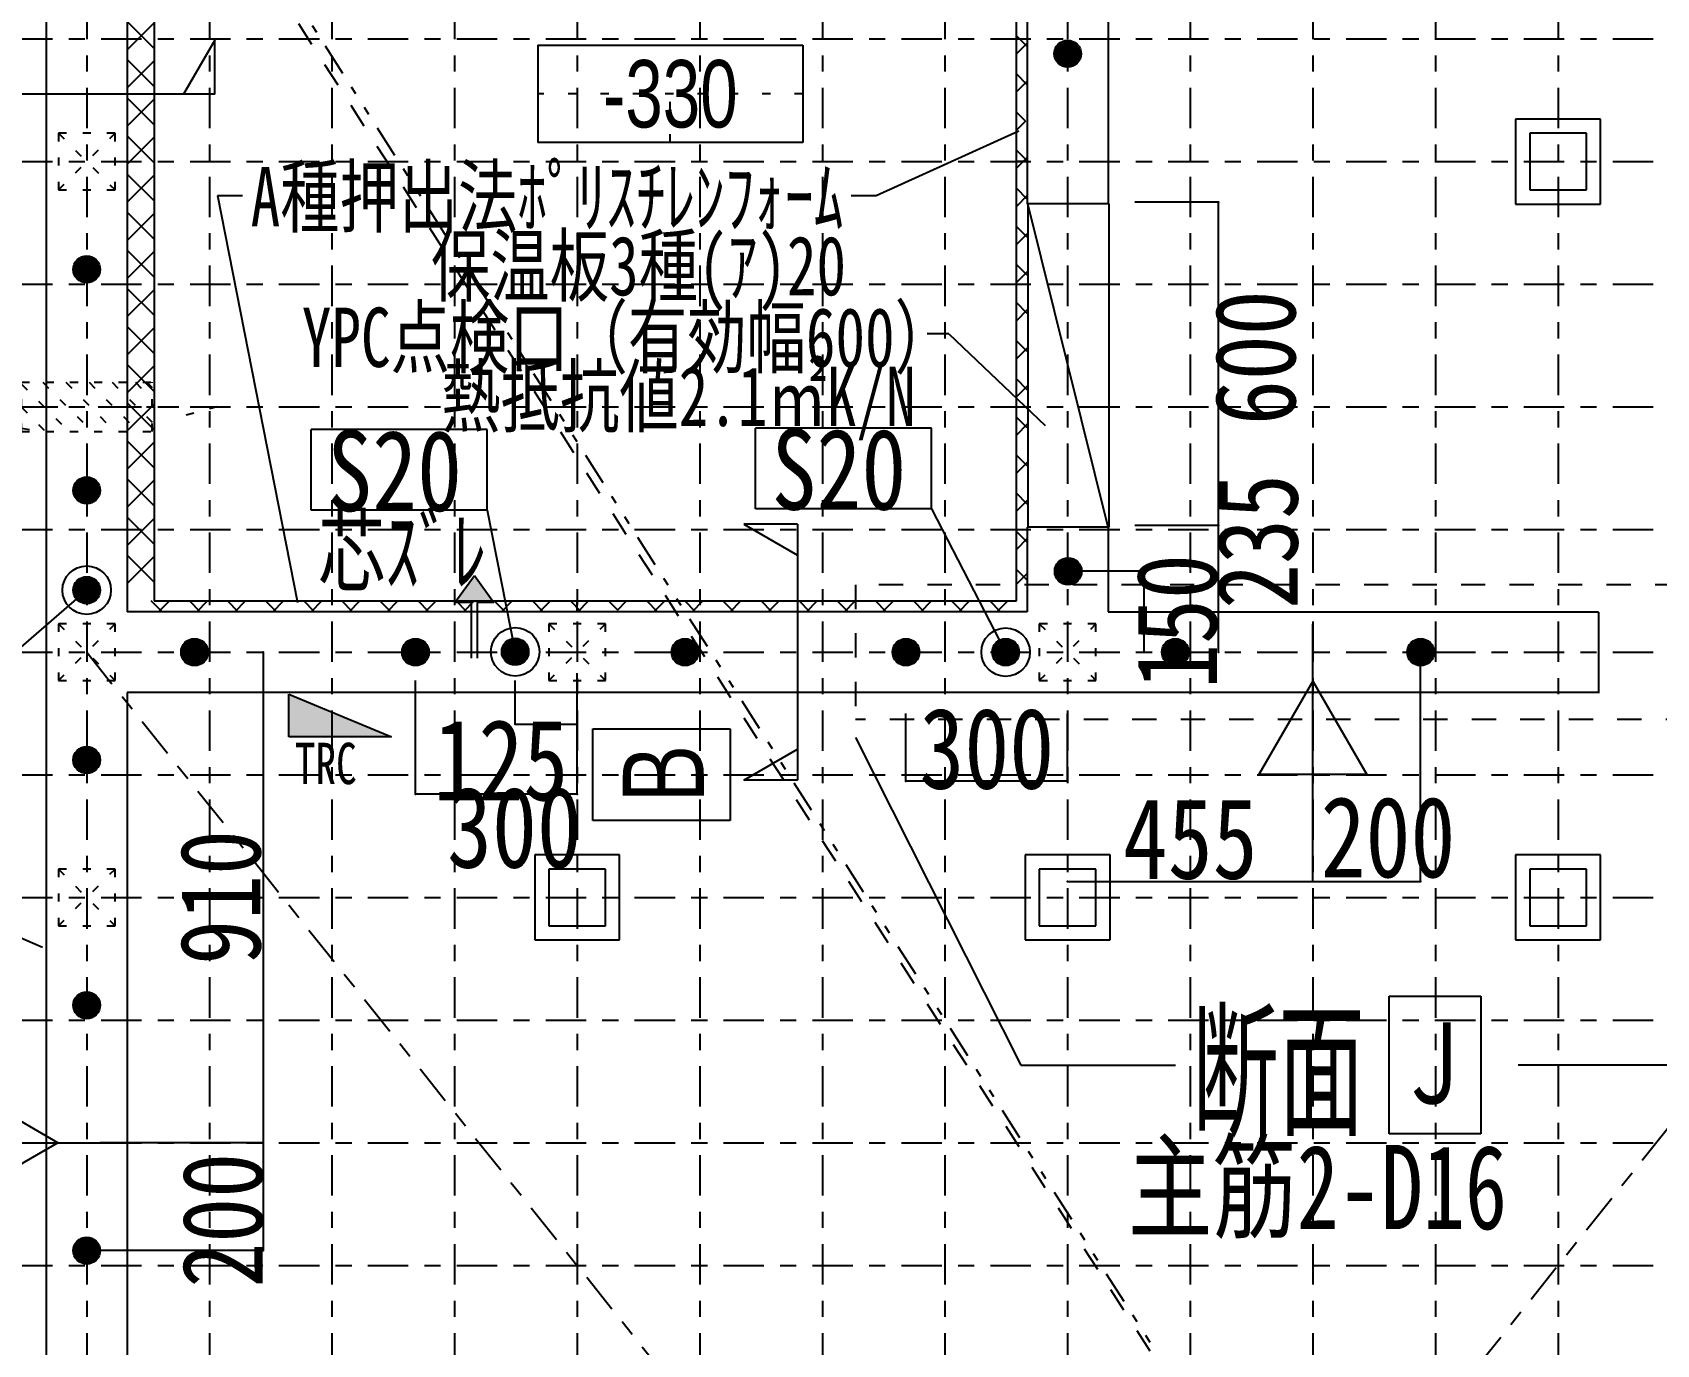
# Model space of a CAD drawing. Header units: millimetres. Extents: x 2414 to 2906, y 1861 to 2205.
# Drawn here: x 2522.5 to 2582.8, y 2078.2 to 2126.8 of the extents above; entities that cross this region are included whole.
import ezdxf
from ezdxf.enums import TextEntityAlignment as Align

# ---------------------------------------------------------------- set-up
doc = ezdxf.new("R2010")
doc.units = ezdxf.units.MM
for name, pattern in [('jw-line02', [1.2, 0.3, -0.6, 0.3]), ('jw-line03', [9, 0.9, -0.9, 0.9, -0.9, 0.9, -0.9, 0.9, -0.9, 0.9, -0.9]), ('jw-line05', [4.8, 1.5, -0.6, 0.6, -0.6, 1.5]), ('jw-line07', [4.8, 1.2, -0.6, 0.3, -0.6, 0.3, -0.6, 1.2]), ('jw-line09', [1.2, 0.3, -0.9]), ('jw-lineS01', [0])]:
    doc.linetypes.add(name, pattern=pattern)
for name, color, linetype in [('8-0', 7, 'Continuous'), ('8-1', 7, 'Continuous'), ('8-2', 7, 'Continuous'), ('8-3', 7, 'Continuous'), ('8-4', 7, 'Continuous'), ('8-6', 7, 'Continuous'), ('8-9', 7, 'Continuous'), ('8-A', 7, 'Continuous'), ('8-C', 7, 'Continuous'), ('8-D', 7, 'Continuous'), ('8-F', 7, 'Continuous'), ('F-4', 7, 'Continuous')]:
    doc.layers.add(name, color=color, linetype=linetype)
doc.styles.add('HGｺﾞｼｯｸM', font='', dxfattribs={"height": 0.2})
doc.styles.add('ＭＳ ゴシック', font='', dxfattribs={"height": 0.2})
doc.styles.get('HGｺﾞｼｯｸM').set_extended_font_data('HGｺﾞｼｯｸM')
doc.styles.get('ＭＳ ゴシック').set_extended_font_data('MS Gothic')

# ---------------------------------------------------------------- blocks, each defined once
blk = doc.blocks.new('120501@@SfigorgFlag@@4')
at = {"layer": '8-0', "color": 2, "linetype": 'jw-line02'}
for p, q in [((-0.018, 5.034), (0.433, 3.352)), ((-0.018, 5.034), (-0.018, -4.786)), ((-0.929, 2.479), (-0.929, -2.366)), ((-0.929, 2.479), (0.893, 2.479)), ((-0.804, 2.479), (-0.929, 1.754)), ((0.826, 2.479), (-0.929, 0.724)), ((-0.033, 2.479), (-0.929, 1.583)), ((0.893, 2.479), (0.893, -2.366)), ((0.893, 1.688), (-0.929, -0.135)), ((0.893, 0.828), (-0.929, -0.994)), ((0.893, -0.031), (-0.929, -1.853)), ((0.893, -0.89), (-0.583, -2.366)), ((0.893, -1.749), (0.277, -2.366)), ((-0.929, -2.366), (0.893, -2.366)), ((0.893, -2.179), (0.706, -2.366)), ((-0.018, -4.786), (-0.393, -3.388))]:
    blk.add_line(p, q, dxfattribs=at)

msp = doc.modelspace()

# ---------------------------------------------------------------- linework, layer by layer
at = {"layer": '8-0', "color": 7, "linetype": 'jw-line03'}
msp.add_line((2653.432, 1938.548), (2523.032, 2141.748), dxfattribs=at)
at = {"layer": '8-0', "color": 7, "linetype": 'jw-line07'}
msp.add_line((2651.932, 1940.048), (2524.532, 2140.248), dxfattribs=at)
at = {"layer": '8-0', "color": 7, "linetype": 'Continuous'}
for p, q in [((2553.829, 2120.785), (2559.12, 2123.191)), ((2529.379, 2120.785), (2532.349, 2105.69)), ((2556.519, 2115.659), (2560.103, 2112.256)), ((2522.892, 2092.892), (2508.093, 2099.239))]:
    msp.add_line(p, q, dxfattribs=at)
at = {"layer": '8-0', "color": 212, "linetype": 'Continuous'}
for p, q in [((2562.432, 2120.483), (2559.432, 2120.483)), ((2562.432, 2108.483), (2559.432, 2108.483)), ((2580.632, 2105.328), (2580.632, 2102.328))]:
    msp.add_line(p, q, dxfattribs=at)
at = {"layer": '8-0', "color": 4, "linetype": 'Continuous'}
for p, q in [((2566.531, 2108.548), (2566.531, 2120.548)), ((2566.531, 2103.848), (2566.531, 2108.548)), ((2563.757, 2106.848), (2563.757, 2103.848)), ((2531.08, 2103.848), (2531.08, 2085.648)), ((2570.032, 2095.338), (2570.032, 2103.348)), ((2574.032, 2095.338), (2574.032, 2103.348)), ((2540.432, 2101.177), (2542.732, 2101.177)), ((2560.932, 2095.338), (2570.032, 2095.338)), ((2570.032, 2095.338), (2574.032, 2095.338)), ((2531.08, 2085.648), (2525.032, 2085.648)), ((2531.08, 2085.648), (2531.08, 2081.648)), ((2531.08, 2081.648), (2525.032, 2081.648))]:
    msp.add_line(p, q, dxfattribs=at)
at = {"layer": '8-0', "color": 7, "linetype": 'jw-line05'}
for p, q in [((2524.532, 2103.848), (2597.332, 2012.848)), ((2524.532, 2012.848), (2597.332, 2103.848))]:
    msp.add_line(p, q, dxfattribs=at)
at = {"layer": '8-0', "color": 7, "linetype": 'Continuous'}
for p in [(2566.531, 2120.548), (2566.531, 2108.548), (2563.757, 2106.848), (2531.08, 2103.848), (2563.757, 2103.848), (2566.531, 2103.848), (2540.432, 2101.177), (2560.932, 2095.338), (2570.032, 2095.338), (2574.032, 2095.338), (2531.08, 2085.648), (2531.08, 2081.648)]:
    msp.add_point(p, dxfattribs=at)
at = {"layer": '8-1', "color": 4, "linetype": 'Continuous'}
for p, q in [((2562.432, 2108.483), (2559.452, 2120.483)), ((2559.47, 2108.483), (2559.47, 2120.483)), ((2562.47, 2108.483), (2562.47, 2120.483))]:
    msp.add_line(p, q, dxfattribs=at)
at = {"layer": '8-2', "color": 1, "linetype": 'Continuous'}
for p, q in [((2539.397, 2112.11), (2532.857, 2112.11)), ((2532.857, 2109.11), (2532.857, 2112.11)), ((2539.397, 2109.11), (2539.397, 2112.11)), ((2555.883, 2112.162), (2549.344, 2112.162)), ((2549.344, 2109.162), (2549.344, 2112.162)), ((2555.883, 2109.162), (2555.883, 2112.162)), ((2539.397, 2109.11), (2540.432, 2103.848)), ((2555.883, 2109.162), (2558.632, 2103.848)), ((2519.563, 2101.843), (2524.532, 2106.148))]:
    msp.add_line(p, q, dxfattribs=at)
at = {"layer": '8-2', "color": 1, "linetype": 'jw-lineS01'}
for p, q in [((2539.397, 2109.11), (2532.857, 2109.11)), ((2555.883, 2109.162), (2549.344, 2109.162))]:
    msp.add_line(p, q, dxfattribs=at)
at = {"layer": '8-2', "color": 212, "linetype": 'Continuous'}
for p, q in [((2570.032, 2099.314), (2570.032, 2104.883)), ((2519.998, 2085.648), (2525.566, 2085.648))]:
    msp.add_line(p, q, dxfattribs=at)
at = {"layer": '8-2', "color": 3, "linetype": 'Continuous'}
for p, q in [((2570.032, 2102.778), (2568.032, 2099.314)), ((2570.032, 2102.778), (2572.032, 2099.314)), ((2572.032, 2099.314), (2568.032, 2099.314)), ((2523.462, 2085.648), (2519.998, 2087.648)), ((2523.462, 2085.648), (2519.998, 2083.648))]:
    msp.add_line(p, q, dxfattribs=at)
at = {"layer": '8-3', "color": 3, "linetype": 'Continuous'}
for p, q in [((2541.274, 2126.367), (2551.101, 2126.367)), ((2541.274, 2126.367), (2541.274, 2122.761)), ((2541.274, 2126.367), (2551.101, 2126.367)), ((2541.274, 2126.367), (2541.274, 2122.761)), ((2541.274, 2126.367), (2551.101, 2126.367)), ((2541.274, 2126.367), (2541.274, 2122.761)), ((2541.274, 2126.367), (2551.101, 2126.367)), ((2541.274, 2126.367), (2541.274, 2122.761)), ((2551.101, 2126.367), (2551.101, 2122.761)), ((2551.101, 2126.367), (2551.101, 2122.761)), ((2551.101, 2126.367), (2551.101, 2122.761)), ((2551.101, 2126.367), (2551.101, 2122.761)), ((2551.101, 2122.761), (2541.274, 2122.761)), ((2551.101, 2122.761), (2541.274, 2122.761)), ((2551.101, 2122.761), (2541.274, 2122.761)), ((2551.101, 2122.761), (2541.274, 2122.761))]:
    msp.add_line(p, q, dxfattribs=at)
at = {"layer": '8-3', "color": 3, "linetype": 'jw-line09'}
for p, q in [((2546.187, 2122.761), (2546.187, 2126.367)), ((2546.187, 2122.761), (2546.187, 2126.367)), ((2546.187, 2122.761), (2546.187, 2126.367)), ((2546.187, 2122.761), (2546.187, 2126.367)), ((2551.101, 2124.564), (2541.274, 2124.564)), ((2551.101, 2124.564), (2541.274, 2124.564)), ((2551.101, 2124.564), (2541.274, 2124.564)), ((2551.101, 2124.564), (2541.274, 2124.564))]:
    msp.add_line(p, q, dxfattribs=at)
at = {"layer": '8-3', "color": 2, "linetype": 'jw-line02'}
for p, q in [((2525.582, 2123.098), (2523.482, 2123.098)), ((2523.482, 2123.098), (2523.482, 2120.998)), ((2523.482, 2120.998), (2525.582, 2123.098)), ((2523.482, 2123.098), (2525.582, 2120.998)), ((2525.582, 2120.998), (2525.582, 2123.098)), ((2523.482, 2120.998), (2525.582, 2120.998)), ((2525.582, 2104.898), (2523.482, 2104.898)), ((2523.482, 2104.898), (2523.482, 2102.798)), ((2523.482, 2102.798), (2525.582, 2104.898)), ((2523.482, 2104.898), (2525.582, 2102.798)), ((2525.582, 2102.798), (2525.582, 2104.898)), ((2543.782, 2104.898), (2541.682, 2104.898)), ((2541.682, 2104.898), (2541.682, 2102.798)), ((2541.682, 2102.798), (2543.782, 2104.898)), ((2541.682, 2104.898), (2543.782, 2102.798)), ((2543.782, 2102.798), (2543.782, 2104.898)), ((2561.982, 2104.898), (2559.882, 2104.898)), ((2559.882, 2104.898), (2559.882, 2102.798)), ((2559.882, 2102.798), (2561.982, 2104.898)), ((2559.882, 2104.898), (2561.982, 2102.798)), ((2561.982, 2102.798), (2561.982, 2104.898)), ((2523.482, 2102.798), (2525.582, 2102.798)), ((2541.682, 2102.798), (2543.782, 2102.798)), ((2559.882, 2102.798), (2561.982, 2102.798)), ((2525.582, 2095.798), (2523.482, 2095.798)), ((2523.482, 2095.798), (2523.482, 2093.698)), ((2523.482, 2093.698), (2525.582, 2095.798)), ((2523.482, 2095.798), (2525.582, 2093.698)), ((2525.582, 2093.698), (2525.582, 2095.798)), ((2523.482, 2093.698), (2525.582, 2093.698))]:
    msp.add_line(p, q, dxfattribs=at)
at = {"layer": '8-4', "color": 212, "linetype": 'Continuous'}
for p, q in [((2523.032, 2141.748), (2523.032, 1938.548)), ((2526.032, 2138.748), (2526.032, 2105.348)), ((2559.432, 2138.748), (2559.432, 2120.483)), ((2562.432, 2138.748), (2562.432, 2120.483)), ((2559.432, 2108.483), (2559.432, 2105.348)), ((2562.432, 2108.483), (2562.432, 2105.348)), ((2559.432, 2105.348), (2526.032, 2105.348)), ((2562.432, 2105.348), (2580.632, 2105.348)), ((2526.032, 2102.348), (2526.032, 2014.348)), ((2580.632, 2102.348), (2526.032, 2102.348))]:
    msp.add_line(p, q, dxfattribs=at)
at = {"layer": '8-4', "color": 7, "linetype": 'Continuous'}
for p, q in [((2529.379, 2120.785), (2530.307, 2120.785)), ((2552.901, 2120.785), (2553.829, 2120.785)), ((2556.519, 2115.659), (2555.722, 2115.659))]:
    msp.add_line(p, q, dxfattribs=at)
at = {"layer": '8-4', "color": 14, "linetype": 'Continuous'}
for p, q in [((2538.196, 2105.687), (2538.916, 2106.687)), ((2538.916, 2106.687), (2539.636, 2105.687)), ((2538.816, 2105.687), (2538.196, 2105.687)), ((2538.816, 2103.621), (2538.816, 2105.687)), ((2539.636, 2105.687), (2539.016, 2105.687)), ((2539.016, 2105.687), (2539.016, 2103.621))]:
    msp.add_line(p, q, dxfattribs=at)
at = {"layer": '8-4', "color": 212, "linetype": 'jw-line03'}
for p, q in [((2553.059, 2106.348), (2553.059, 2101.348)), ((2599.832, 2106.348), (2553.059, 2106.348)), ((2594.832, 2101.348), (2553.059, 2101.348))]:
    msp.add_line(p, q, dxfattribs=at)
at = {"layer": '8-4', "color": 4, "linetype": 'Continuous'}
for p, q in [((2542.732, 2098.581), (2536.732, 2098.581)), ((2560.932, 2099.06), (2554.932, 2099.06))]:
    msp.add_line(p, q, dxfattribs=at)
at = {"layer": '8-4', "color": 7, "linetype": 'Continuous'}
for p in [(2542.732, 2101.177), (2536.732, 2098.581), (2542.732, 2098.581), (2554.932, 2099.06), (2560.932, 2099.06)]:
    msp.add_point(p, dxfattribs=at)
at = {"layer": '8-4', "color": 14, "linetype": 'Continuous', "true_color": 0xaa0000}
for points in [[(2538.816, 2105.687), (2538.196, 2105.687), (2538.916, 2106.687)], [(2538.816, 2105.687), (2538.916, 2106.687), (2539.636, 2105.687)]]:
    msp.add_solid(points, dxfattribs=at)
at = {"layer": '8-6', "color": 7, "linetype": 'Continuous'}
for p, q in [((2553.059, 2100.685), (2559.194, 2088.532)), ((2559.194, 2088.532), (2564.931, 2088.532)), ((2583.517, 2088.532), (2577.653, 2088.532))]:
    msp.add_line(p, q, dxfattribs=at)
at = {"layer": '8-9', "color": 4, "linetype": 'jw-line05'}
for p, q in [((2524.532, 2157.787), (2524.532, 1920.18)), ((2542.732, 2157.787), (2542.732, 1920.18)), ((2560.932, 2157.787), (2560.932, 1920.18)), ((2579.132, 2157.787), (2579.132, 1920.18)), ((2501.965, 2122.048), (2716.591, 2122.048)), ((2501.965, 2103.848), (2716.591, 2103.848)), ((2501.965, 2085.648), (2716.591, 2085.648))]:
    msp.add_line(p, q, dxfattribs=at)
at = {"layer": '8-9', "color": 8, "linetype": 'jw-line05'}
for p, q in [((2529.082, 2157.787), (2529.082, 1920.18)), ((2533.632, 2157.787), (2533.632, 1920.18)), ((2538.182, 2157.787), (2538.182, 1920.18)), ((2547.282, 2157.787), (2547.282, 1920.18)), ((2551.832, 2157.787), (2551.832, 1920.18)), ((2556.382, 2157.787), (2556.382, 1920.18)), ((2565.482, 2157.787), (2565.482, 1920.18)), ((2570.032, 2157.787), (2570.032, 1920.18)), ((2574.582, 2157.787), (2574.582, 1920.18)), ((2501.965, 2126.598), (2716.591, 2126.598)), ((2501.965, 2117.498), (2716.591, 2117.498)), ((2501.965, 2112.948), (2716.591, 2112.948)), ((2501.965, 2108.398), (2716.591, 2108.398)), ((2501.965, 2099.298), (2716.591, 2099.298)), ((2501.965, 2094.748), (2716.591, 2094.748)), ((2501.965, 2090.198), (2716.591, 2090.198)), ((2501.965, 2081.098), (2716.591, 2081.098))]:
    msp.add_line(p, q, dxfattribs=at)
at = {"layer": '8-9', "color": 4, "linetype": 'Continuous'}
for p, q in [((2527.032, 2137.748), (2527.032, 2105.748)), ((2559.032, 2105.748), (2559.032, 2137.748)), ((2527.032, 2126.244), (2526.032, 2127.244)), ((2526.032, 2126.195), (2527.032, 2127.195)), ((2559.432, 2126.313), (2559.032, 2126.713)), ((2559.432, 2126.444), (2559.032, 2126.044)), ((2527.032, 2124.829), (2526.032, 2125.829)), ((2526.032, 2124.781), (2527.032, 2125.781)), ((2559.432, 2124.899), (2559.032, 2125.299)), ((2559.432, 2125.03), (2559.032, 2124.63)), ((2527.032, 2123.415), (2526.032, 2124.415)), ((2526.032, 2123.367), (2527.032, 2124.367)), ((2559.368, 2123.548), (2559.032, 2123.885)), ((2559.364, 2123.548), (2559.032, 2123.216)), ((2527.032, 2122.001), (2526.032, 2123.001)), ((2526.032, 2121.952), (2527.032, 2122.952)), ((2559.432, 2122.071), (2559.032, 2122.471)), ((2559.432, 2122.202), (2559.032, 2121.802)), ((2559.432, 2122.048), (2559.032, 2122.048)), ((2527.032, 2120.587), (2526.032, 2121.587)), ((2526.032, 2120.538), (2527.032, 2121.538)), ((2559.432, 2120.656), (2559.032, 2121.056)), ((2559.432, 2120.787), (2559.032, 2120.387)), ((2527.032, 2119.173), (2526.032, 2120.173)), ((2526.032, 2119.124), (2527.032, 2120.124)), ((2559.432, 2119.242), (2559.032, 2119.642)), ((2559.432, 2119.373), (2559.032, 2118.973)), ((2527.032, 2117.758), (2526.032, 2118.758)), ((2526.032, 2117.71), (2527.032, 2118.71)), ((2559.432, 2117.828), (2559.032, 2118.228)), ((2559.432, 2117.959), (2559.032, 2117.559)), ((2527.032, 2116.344), (2526.032, 2117.344)), ((2526.032, 2116.296), (2527.032, 2117.296)), ((2559.432, 2116.414), (2559.032, 2116.814)), ((2559.432, 2116.545), (2559.032, 2116.145)), ((2527.032, 2114.93), (2526.032, 2115.93)), ((2526.032, 2114.881), (2527.032, 2115.881)), ((2559.432, 2115), (2559.032, 2115.4)), ((2559.432, 2115.13), (2559.032, 2114.73)), ((2527.032, 2113.516), (2526.032, 2114.516)), ((2526.032, 2113.467), (2527.032, 2114.467)), ((2559.432, 2113.585), (2559.032, 2113.985)), ((2559.432, 2113.716), (2559.032, 2113.316)), ((2527.032, 2112.102), (2526.032, 2113.102)), ((2526.032, 2112.053), (2527.032, 2113.053)), ((2559.432, 2112.171), (2559.032, 2112.571)), ((2559.432, 2112.302), (2559.032, 2111.902)), ((2527.032, 2110.687), (2526.032, 2111.687)), ((2526.032, 2110.639), (2527.032, 2111.639)), ((2559.432, 2110.757), (2559.032, 2111.157)), ((2559.432, 2110.888), (2559.032, 2110.488)), ((2527.032, 2109.273), (2526.032, 2110.273)), ((2526.032, 2109.225), (2527.032, 2110.225)), ((2559.432, 2109.343), (2559.032, 2109.743)), ((2559.432, 2109.474), (2559.032, 2109.074)), ((2527.032, 2107.859), (2526.032, 2108.859)), ((2526.032, 2107.81), (2527.032, 2108.81)), ((2559.432, 2107.928), (2559.032, 2108.328)), ((2559.432, 2108.059), (2559.032, 2107.659)), ((2527.032, 2106.445), (2526.032, 2107.445)), ((2526.032, 2106.396), (2527.032, 2107.396)), ((2559.432, 2106.514), (2559.032, 2106.914)), ((2559.432, 2106.772), (2559.032, 2106.372)), ((2527.329, 2105.348), (2526.929, 2105.748)), ((2527.032, 2105.748), (2559.032, 2105.748)), ((2527.198, 2105.348), (2527.598, 2105.748)), ((2528.743, 2105.348), (2528.343, 2105.748)), ((2528.612, 2105.348), (2529.012, 2105.748)), ((2530.157, 2105.348), (2529.757, 2105.748)), ((2530.026, 2105.348), (2530.426, 2105.748)), ((2531.571, 2105.348), (2531.171, 2105.748)), ((2531.44, 2105.348), (2531.84, 2105.748)), ((2532.986, 2105.348), (2532.586, 2105.748)), ((2532.855, 2105.348), (2533.255, 2105.748)), ((2534.4, 2105.348), (2534, 2105.748)), ((2534.269, 2105.348), (2534.669, 2105.748)), ((2535.814, 2105.348), (2535.414, 2105.748)), ((2535.683, 2105.348), (2536.083, 2105.748)), ((2537.228, 2105.348), (2536.828, 2105.748)), ((2537.097, 2105.348), (2537.497, 2105.748)), ((2538.642, 2105.348), (2538.242, 2105.748)), ((2538.511, 2105.348), (2538.911, 2105.748)), ((2540.057, 2105.348), (2539.657, 2105.748)), ((2539.926, 2105.348), (2540.326, 2105.748)), ((2541.471, 2105.348), (2541.071, 2105.748)), ((2541.34, 2105.348), (2541.74, 2105.748)), ((2542.885, 2105.348), (2542.485, 2105.748)), ((2542.732, 2105.348), (2542.732, 2105.748)), ((2542.754, 2105.348), (2543.154, 2105.748)), ((2544.232, 2105.416), (2543.899, 2105.748)), ((2544.232, 2105.412), (2544.568, 2105.748)), ((2545.714, 2105.348), (2545.314, 2105.748)), ((2545.583, 2105.348), (2545.983, 2105.748)), ((2547.128, 2105.348), (2546.728, 2105.748)), ((2546.997, 2105.348), (2547.397, 2105.748)), ((2548.542, 2105.348), (2548.142, 2105.748)), ((2548.411, 2105.348), (2548.811, 2105.748)), ((2549.956, 2105.348), (2549.556, 2105.748)), ((2549.825, 2105.348), (2550.225, 2105.748)), ((2551.37, 2105.348), (2550.97, 2105.748)), ((2551.239, 2105.348), (2551.639, 2105.748)), ((2552.785, 2105.348), (2552.385, 2105.748)), ((2552.654, 2105.348), (2553.054, 2105.748)), ((2554.199, 2105.348), (2553.799, 2105.748)), ((2554.068, 2105.348), (2554.468, 2105.748)), ((2555.613, 2105.348), (2555.213, 2105.748)), ((2555.482, 2105.348), (2555.882, 2105.748)), ((2557.027, 2105.348), (2556.627, 2105.748)), ((2556.896, 2105.348), (2557.296, 2105.748)), ((2558.441, 2105.348), (2558.041, 2105.748)), ((2558.31, 2105.348), (2558.71, 2105.748))]:
    msp.add_line(p, q, dxfattribs=at)
at = {"layer": '8-C', "color": 3, "linetype": 'Continuous'}
for p, q in [((2529.282, 2126.551), (2528.127, 2124.551)), ((2529.282, 2124.551), (2529.282, 2126.551)), ((2529.282, 2124.551), (2519.782, 2124.551)), ((2548.911, 2108.598), (2550.911, 2107.444)), ((2550.911, 2108.598), (2548.911, 2108.598)), ((2550.911, 2108.598), (2550.911, 2099.098)), ((2548.911, 2099.098), (2550.911, 2100.253)), ((2550.911, 2099.098), (2548.911, 2099.098))]:
    msp.add_line(p, q, dxfattribs=at)
at = {"layer": '8-C', "color": 7, "linetype": 'Continuous'}
for p, q in [((2543.311, 2097.598), (2543.311, 2100.998)), ((2543.311, 2100.998), (2548.411, 2100.998)), ((2548.411, 2100.998), (2548.411, 2097.598)), ((2548.411, 2097.598), (2543.311, 2097.598)), ((2572.864, 2085.982), (2572.864, 2091.082)), ((2572.864, 2091.082), (2576.264, 2091.082)), ((2576.264, 2091.082), (2576.264, 2085.982)), ((2576.264, 2085.982), (2572.864, 2085.982))]:
    msp.add_line(p, q, dxfattribs=at)
at = {"layer": '8-D', "color": 7, "linetype": 'Continuous'}
for p, q in [((2580.707, 2123.623), (2577.557, 2123.623)), ((2577.557, 2123.623), (2577.557, 2120.473)), ((2580.707, 2120.473), (2580.707, 2123.623)), ((2580.182, 2123.098), (2578.082, 2123.098)), ((2578.082, 2123.098), (2578.082, 2120.998)), ((2580.182, 2120.998), (2580.182, 2123.098)), ((2578.082, 2120.998), (2580.182, 2120.998)), ((2577.557, 2120.473), (2580.707, 2120.473)), ((2544.307, 2096.323), (2541.157, 2096.323)), ((2541.157, 2096.323), (2541.157, 2093.173)), ((2544.307, 2093.173), (2544.307, 2096.323)), ((2562.507, 2096.323), (2559.357, 2096.323)), ((2559.357, 2096.323), (2559.357, 2093.173)), ((2562.507, 2093.173), (2562.507, 2096.323)), ((2580.707, 2096.323), (2577.557, 2096.323)), ((2577.557, 2096.323), (2577.557, 2093.173)), ((2580.707, 2093.173), (2580.707, 2096.323)), ((2543.782, 2095.798), (2541.682, 2095.798)), ((2541.682, 2095.798), (2541.682, 2093.698)), ((2543.782, 2093.698), (2543.782, 2095.798)), ((2561.982, 2095.798), (2559.882, 2095.798)), ((2559.882, 2095.798), (2559.882, 2093.698)), ((2561.982, 2093.698), (2561.982, 2095.798)), ((2580.182, 2095.798), (2578.082, 2095.798)), ((2578.082, 2095.798), (2578.082, 2093.698)), ((2580.182, 2093.698), (2580.182, 2095.798)), ((2541.157, 2093.173), (2544.307, 2093.173)), ((2541.682, 2093.698), (2543.782, 2093.698)), ((2559.357, 2093.173), (2562.507, 2093.173)), ((2559.882, 2093.698), (2561.982, 2093.698)), ((2577.557, 2093.173), (2580.707, 2093.173)), ((2578.082, 2093.698), (2580.182, 2093.698))]:
    msp.add_line(p, q, dxfattribs=at)
at = {"layer": '8-F', "color": 4, "linetype": 'Continuous'}
for p, q in [((2566.531, 2120.548), (2563.433, 2120.548)), ((2566.531, 2108.548), (2563.433, 2108.548)), ((2563.757, 2106.848), (2560.66, 2106.848)), ((2536.732, 2098.581), (2536.732, 2102.793)), ((2540.432, 2101.177), (2540.432, 2102.793)), ((2542.732, 2099.832), (2542.732, 2103.07)), ((2542.732, 2098.581), (2542.732, 2102.793)), ((2554.932, 2099.06), (2554.932, 2101.572)), ((2560.932, 2099.06), (2560.932, 2101.572))]:
    msp.add_line(p, q, dxfattribs=at)
at = {"layer": '8-F', "color": 1, "linetype": 'Continuous', "true_color": 0xff0000}
for points in [[(2561.182, 2126.048, 0.5, 0.5, 1), (2560.682, 2126.048, 0.5, 0.5, 1)], [(2561.182, 2126.048, 0.5, 0.5, 1), (2560.682, 2126.048, 0.5, 0.5, 1)], [(2561.182, 2126.048, 0.5, 0.5, 1), (2560.682, 2126.048, 0.5, 0.5, 1)], [(2561.182, 2126.048, 0.5, 0.5, 1), (2560.682, 2126.048, 0.5, 0.5, 1)], [(2561.182, 2126.048, 0.5, 0.5, 1), (2560.682, 2126.048, 0.5, 0.5, 1)], [(2561.182, 2126.048, 0.5, 0.5, 1), (2560.682, 2126.048, 0.5, 0.5, 1)], [(2561.182, 2126.048, 0.5, 0.5, 1), (2560.682, 2126.048, 0.5, 0.5, 1)], [(2561.182, 2126.048, 0.5, 0.5, 1), (2560.682, 2126.048, 0.5, 0.5, 1)], [(2524.782, 2118.048, 0.5, 0.5, 1), (2524.282, 2118.048, 0.5, 0.5, 1)], [(2524.782, 2118.048, 0.5, 0.5, 1), (2524.282, 2118.048, 0.5, 0.5, 1)], [(2524.782, 2118.048, 0.5, 0.5, 1), (2524.282, 2118.048, 0.5, 0.5, 1)], [(2524.782, 2118.048, 0.5, 0.5, 1), (2524.282, 2118.048, 0.5, 0.5, 1)], [(2524.782, 2118.048, 0.5, 0.5, 1), (2524.282, 2118.048, 0.5, 0.5, 1)], [(2524.782, 2118.048, 0.5, 0.5, 1), (2524.282, 2118.048, 0.5, 0.5, 1)], [(2524.782, 2118.048, 0.5, 0.5, 1), (2524.282, 2118.048, 0.5, 0.5, 1)], [(2524.782, 2118.048, 0.5, 0.5, 1), (2524.282, 2118.048, 0.5, 0.5, 1)], [(2524.782, 2109.848, 0.5, 0.5, 1), (2524.282, 2109.848, 0.5, 0.5, 1)], [(2524.782, 2109.848, 0.5, 0.5, 1), (2524.282, 2109.848, 0.5, 0.5, 1)], [(2524.782, 2109.848, 0.5, 0.5, 1), (2524.282, 2109.848, 0.5, 0.5, 1)], [(2561.202, 2106.848, 0.5, 0.5, 1), (2560.702, 2106.848, 0.5, 0.5, 1)], [(2561.202, 2106.848, 0.5, 0.5, 1), (2560.702, 2106.848, 0.5, 0.5, 1)], [(2561.202, 2106.848, 0.5, 0.5, 1), (2560.702, 2106.848, 0.5, 0.5, 1)], [(2561.202, 2106.848, 0.5, 0.5, 1), (2560.702, 2106.848, 0.5, 0.5, 1)], [(2561.202, 2106.848, 0.5, 0.5, 1), (2560.702, 2106.848, 0.5, 0.5, 1)], [(2561.202, 2106.848, 0.5, 0.5, 1), (2560.702, 2106.848, 0.5, 0.5, 1)], [(2561.202, 2106.848, 0.5, 0.5, 1), (2560.702, 2106.848, 0.5, 0.5, 1)], [(2561.202, 2106.848, 0.5, 0.5, 1), (2560.702, 2106.848, 0.5, 0.5, 1)], [(2524.782, 2106.148, 0.5, 0.5, 1), (2524.282, 2106.148, 0.5, 0.5, 1)], [(2524.782, 2106.148, 0.5, 0.5, 1), (2524.282, 2106.148, 0.5, 0.5, 1)], [(2524.782, 2106.148, 0.5, 0.5, 1), (2524.282, 2106.148, 0.5, 0.5, 1)], [(2528.782, 2103.848, 0.5, 0.5, 1), (2528.282, 2103.848, 0.5, 0.5, 1)], [(2528.782, 2103.848, 0.5, 0.5, 1), (2528.282, 2103.848, 0.5, 0.5, 1)], [(2528.782, 2103.848, 0.5, 0.5, 1), (2528.282, 2103.848, 0.5, 0.5, 1)], [(2528.782, 2103.848, 0.5, 0.5, 1), (2528.282, 2103.848, 0.5, 0.5, 1)], [(2528.782, 2103.848, 0.5, 0.5, 1), (2528.282, 2103.848, 0.5, 0.5, 1)], [(2528.782, 2103.848, 0.5, 0.5, 1), (2528.282, 2103.848, 0.5, 0.5, 1)], [(2528.782, 2103.848, 0.5, 0.5, 1), (2528.282, 2103.848, 0.5, 0.5, 1)], [(2528.782, 2103.848, 0.5, 0.5, 1), (2528.282, 2103.848, 0.5, 0.5, 1)], [(2536.982, 2103.848, 0.5, 0.5, 1), (2536.482, 2103.848, 0.5, 0.5, 1)], [(2536.982, 2103.848, 0.5, 0.5, 1), (2536.482, 2103.848, 0.5, 0.5, 1)], [(2536.982, 2103.848, 0.5, 0.5, 1), (2536.482, 2103.848, 0.5, 0.5, 1)], [(2540.682, 2103.862, 0.5, 0.5, 1), (2540.182, 2103.862, 0.5, 0.5, 1)], [(2546.982, 2103.848, 0.5, 0.5, 1), (2546.482, 2103.848, 0.5, 0.5, 1)], [(2546.982, 2103.848, 0.5, 0.5, 1), (2546.482, 2103.848, 0.5, 0.5, 1)], [(2546.982, 2103.848, 0.5, 0.5, 1), (2546.482, 2103.848, 0.5, 0.5, 1)], [(2546.982, 2103.848, 0.5, 0.5, 1), (2546.482, 2103.848, 0.5, 0.5, 1)], [(2546.982, 2103.848, 0.5, 0.5, 1), (2546.482, 2103.848, 0.5, 0.5, 1)], [(2546.982, 2103.848, 0.5, 0.5, 1), (2546.482, 2103.848, 0.5, 0.5, 1)], [(2546.982, 2103.848, 0.5, 0.5, 1), (2546.482, 2103.848, 0.5, 0.5, 1)], [(2546.982, 2103.848, 0.5, 0.5, 1), (2546.482, 2103.848, 0.5, 0.5, 1)], [(2555.182, 2103.848, 0.5, 0.5, 1), (2554.682, 2103.848, 0.5, 0.5, 1)], [(2555.182, 2103.848, 0.5, 0.5, 1), (2554.682, 2103.848, 0.5, 0.5, 1)], [(2555.182, 2103.848, 0.5, 0.5, 1), (2554.682, 2103.848, 0.5, 0.5, 1)], [(2558.882, 2103.848, 0.5, 0.5, 1), (2558.382, 2103.848, 0.5, 0.5, 1)], [(2558.882, 2103.848, 0.5, 0.5, 1), (2558.382, 2103.848, 0.5, 0.5, 1)], [(2558.882, 2103.848, 0.5, 0.5, 1), (2558.382, 2103.848, 0.5, 0.5, 1)], [(2565.182, 2103.848, 0.5, 0.5, 1), (2564.682, 2103.848, 0.5, 0.5, 1)], [(2565.182, 2103.848, 0.5, 0.5, 1), (2564.682, 2103.848, 0.5, 0.5, 1)], [(2565.182, 2103.848, 0.5, 0.5, 1), (2564.682, 2103.848, 0.5, 0.5, 1)], [(2565.182, 2103.848, 0.5, 0.5, 1), (2564.682, 2103.848, 0.5, 0.5, 1)], [(2565.182, 2103.848, 0.5, 0.5, 1), (2564.682, 2103.848, 0.5, 0.5, 1)], [(2565.182, 2103.848, 0.5, 0.5, 1), (2564.682, 2103.848, 0.5, 0.5, 1)], [(2565.182, 2103.848, 0.5, 0.5, 1), (2564.682, 2103.848, 0.5, 0.5, 1)], [(2565.182, 2103.848, 0.5, 0.5, 1), (2564.682, 2103.848, 0.5, 0.5, 1)], [(2574.282, 2103.848, 0.5, 0.5, 1), (2573.782, 2103.848, 0.5, 0.5, 1)], [(2574.282, 2103.848, 0.5, 0.5, 1), (2573.782, 2103.848, 0.5, 0.5, 1)], [(2574.282, 2103.848, 0.5, 0.5, 1), (2573.782, 2103.848, 0.5, 0.5, 1)], [(2574.282, 2103.848, 0.5, 0.5, 1), (2573.782, 2103.848, 0.5, 0.5, 1)], [(2574.282, 2103.848, 0.5, 0.5, 1), (2573.782, 2103.848, 0.5, 0.5, 1)], [(2574.282, 2103.848, 0.5, 0.5, 1), (2573.782, 2103.848, 0.5, 0.5, 1)], [(2574.282, 2103.848, 0.5, 0.5, 1), (2573.782, 2103.848, 0.5, 0.5, 1)], [(2574.282, 2103.848, 0.5, 0.5, 1), (2573.782, 2103.848, 0.5, 0.5, 1)], [(2524.782, 2099.848, 0.5, 0.5, 1), (2524.282, 2099.848, 0.5, 0.5, 1)], [(2524.782, 2099.848, 0.5, 0.5, 1), (2524.282, 2099.848, 0.5, 0.5, 1)], [(2524.782, 2099.848, 0.5, 0.5, 1), (2524.282, 2099.848, 0.5, 0.5, 1)], [(2524.782, 2099.848, 0.5, 0.5, 1), (2524.282, 2099.848, 0.5, 0.5, 1)], [(2524.782, 2099.848, 0.5, 0.5, 1), (2524.282, 2099.848, 0.5, 0.5, 1)], [(2524.782, 2099.848, 0.5, 0.5, 1), (2524.282, 2099.848, 0.5, 0.5, 1)], [(2524.782, 2099.848, 0.5, 0.5, 1), (2524.282, 2099.848, 0.5, 0.5, 1)], [(2524.782, 2099.848, 0.5, 0.5, 1), (2524.282, 2099.848, 0.5, 0.5, 1)], [(2524.782, 2090.748, 0.5, 0.5, 1), (2524.282, 2090.748, 0.5, 0.5, 1)], [(2524.782, 2090.748, 0.5, 0.5, 1), (2524.282, 2090.748, 0.5, 0.5, 1)], [(2524.782, 2090.748, 0.5, 0.5, 1), (2524.282, 2090.748, 0.5, 0.5, 1)], [(2524.782, 2090.748, 0.5, 0.5, 1), (2524.282, 2090.748, 0.5, 0.5, 1)], [(2524.782, 2090.748, 0.5, 0.5, 1), (2524.282, 2090.748, 0.5, 0.5, 1)], [(2524.782, 2090.748, 0.5, 0.5, 1), (2524.282, 2090.748, 0.5, 0.5, 1)], [(2524.782, 2090.748, 0.5, 0.5, 1), (2524.282, 2090.748, 0.5, 0.5, 1)], [(2524.782, 2090.748, 0.5, 0.5, 1), (2524.282, 2090.748, 0.5, 0.5, 1)], [(2524.782, 2081.648, 0.5, 0.5, 1), (2524.282, 2081.648, 0.5, 0.5, 1)], [(2524.782, 2081.648, 0.5, 0.5, 1), (2524.282, 2081.648, 0.5, 0.5, 1)], [(2524.782, 2081.648, 0.5, 0.5, 1), (2524.282, 2081.648, 0.5, 0.5, 1)], [(2524.782, 2081.648, 0.5, 0.5, 1), (2524.282, 2081.648, 0.5, 0.5, 1)], [(2524.782, 2081.648, 0.5, 0.5, 1), (2524.282, 2081.648, 0.5, 0.5, 1)], [(2524.782, 2081.648, 0.5, 0.5, 1), (2524.282, 2081.648, 0.5, 0.5, 1)], [(2524.782, 2081.648, 0.5, 0.5, 1), (2524.282, 2081.648, 0.5, 0.5, 1)], [(2524.782, 2081.648, 0.5, 0.5, 1), (2524.282, 2081.648, 0.5, 0.5, 1)]]:
    msp.add_lwpolyline(points, format="xyseb", close=True, dxfattribs=at)
at = {"layer": '8-F', "color": 14, "linetype": 'Continuous'}
for centre, radius in [((2560.932, 2126.048), 0.5), ((2560.932, 2126.048), 0.5), ((2560.932, 2126.048), 0.5), ((2560.932, 2126.048), 0.5), ((2560.932, 2126.048), 0.5), ((2560.932, 2126.048), 0.5), ((2560.932, 2126.048), 0.5), ((2560.932, 2126.048), 0.5), ((2524.532, 2118.048), 0.5), ((2524.532, 2118.048), 0.5), ((2524.532, 2118.048), 0.5), ((2524.532, 2118.048), 0.5), ((2524.532, 2118.048), 0.5), ((2524.532, 2118.048), 0.5), ((2524.532, 2118.048), 0.5), ((2524.532, 2118.048), 0.5), ((2524.532, 2109.848), 0.5), ((2524.532, 2109.848), 0.5), ((2524.532, 2109.848), 0.5), ((2524.532, 2106.148), 0.9), ((2560.952, 2106.848), 0.5), ((2560.952, 2106.848), 0.5), ((2560.952, 2106.848), 0.5), ((2560.952, 2106.848), 0.5), ((2560.952, 2106.848), 0.5), ((2560.952, 2106.848), 0.5), ((2560.952, 2106.848), 0.5), ((2560.952, 2106.848), 0.5), ((2524.532, 2106.148), 0.5), ((2524.532, 2106.148), 0.5), ((2524.532, 2106.148), 0.5), ((2540.432, 2103.862), 0.9), ((2558.632, 2103.848), 0.9), ((2528.532, 2103.848), 0.5), ((2528.532, 2103.848), 0.5), ((2528.532, 2103.848), 0.5), ((2528.532, 2103.848), 0.5), ((2528.532, 2103.848), 0.5), ((2528.532, 2103.848), 0.5), ((2528.532, 2103.848), 0.5), ((2528.532, 2103.848), 0.5), ((2536.732, 2103.848), 0.5), ((2536.732, 2103.848), 0.5), ((2536.732, 2103.848), 0.5), ((2540.432, 2103.862), 0.5), ((2546.732, 2103.848), 0.5), ((2546.732, 2103.848), 0.5), ((2546.732, 2103.848), 0.5), ((2546.732, 2103.848), 0.5), ((2546.732, 2103.848), 0.5), ((2546.732, 2103.848), 0.5), ((2546.732, 2103.848), 0.5), ((2546.732, 2103.848), 0.5), ((2554.932, 2103.848), 0.5), ((2554.932, 2103.848), 0.5), ((2554.932, 2103.848), 0.5), ((2558.632, 2103.848), 0.5), ((2558.632, 2103.848), 0.5), ((2558.632, 2103.848), 0.5), ((2564.932, 2103.848), 0.5), ((2564.932, 2103.848), 0.5), ((2564.932, 2103.848), 0.5), ((2564.932, 2103.848), 0.5), ((2564.932, 2103.848), 0.5), ((2564.932, 2103.848), 0.5), ((2564.932, 2103.848), 0.5), ((2564.932, 2103.848), 0.5), ((2574.032, 2103.848), 0.5), ((2574.032, 2103.848), 0.5), ((2574.032, 2103.848), 0.5), ((2574.032, 2103.848), 0.5), ((2574.032, 2103.848), 0.5), ((2574.032, 2103.848), 0.5), ((2574.032, 2103.848), 0.5), ((2574.032, 2103.848), 0.5), ((2524.532, 2099.848), 0.5), ((2524.532, 2099.848), 0.5), ((2524.532, 2099.848), 0.5), ((2524.532, 2099.848), 0.5), ((2524.532, 2099.848), 0.5), ((2524.532, 2099.848), 0.5), ((2524.532, 2099.848), 0.5), ((2524.532, 2099.848), 0.5), ((2524.532, 2090.748), 0.5), ((2524.532, 2090.748), 0.5), ((2524.532, 2090.748), 0.5), ((2524.532, 2090.748), 0.5), ((2524.532, 2090.748), 0.5), ((2524.532, 2090.748), 0.5), ((2524.532, 2090.748), 0.5), ((2524.532, 2090.748), 0.5), ((2524.532, 2081.648), 0.5), ((2524.532, 2081.648), 0.5), ((2524.532, 2081.648), 0.5), ((2524.532, 2081.648), 0.5), ((2524.532, 2081.648), 0.5), ((2524.532, 2081.648), 0.5), ((2524.532, 2081.648), 0.5), ((2524.532, 2081.648), 0.5)]:
    msp.add_circle(centre, radius, dxfattribs=at)
at = {"layer": 'F-4', "color": 7, "linetype": 'Continuous'}
for p, q in [((2532.037, 2100.71), (2532.037, 2102.288)), ((2532.037, 2102.288), (2535.845, 2100.71)), ((2532.037, 2100.71), (2532.037, 2102.288)), ((2532.037, 2102.288), (2535.845, 2100.71)), ((2535.845, 2100.71), (2532.037, 2100.71)), ((2535.845, 2100.71), (2532.037, 2100.71))]:
    msp.add_line(p, q, dxfattribs=at)
at = {"layer": 'F-4', "color": 18, "linetype": 'Continuous', "true_color": 0x000000}
msp.add_solid([(2532.037, 2100.71), (2532.037, 2102.288), (2535.845, 2100.71)], dxfattribs=at)
msp.add_solid([(2532.037, 2100.71), (2532.037, 2102.288), (2535.845, 2100.71)], dxfattribs=at)
at = {"layer": 'F-4', "color": 4, "linetype": 'Continuous', "true_color": 0x00ffff}
msp.add_solid([(2532.037, 2100.71), (2532.037, 2102.288), (2535.845, 2100.71)], dxfattribs=at)
msp.add_solid([(2532.037, 2100.71), (2532.037, 2102.288), (2535.845, 2100.71)], dxfattribs=at)

# ---------------------------------------------------------------- block references
at = {"layer": '8-0', "color": 7, "linetype": 'Continuous', "rotation": 90}
msp.add_blockref('120501@@SfigorgFlag@@4', (2524.589, 2112.966), dxfattribs=at)

# ---------------------------------------------------------------- texts
at = {"layer": '8-0', "color": 7, "linetype": 'Continuous', "style": 'ＭＳ ゴシック', "width": 0.854701}
for s, p, p2 in [('600', (2569.384, 2112.271), (2569.384, 2117.271)), ('235', (2569.469, 2105.455), (2569.469, 2110.455)), ('150', (2566.473, 2102.486), (2566.473, 2107.486)), ('200', (2531.063, 2080.271), (2531.063, 2085.271))]:
    msp.add_text(s, height=3, rotation=90, dxfattribs=at).set_placement(p, p2, align=Align.FIT)
for s, p, p2 in [('125', (2537.404, 2098.352), (2542.404, 2098.352)), ('300', (2537.904, 2095.852), (2542.904, 2095.852)), ('200', (2570.322, 2095.493), (2575.322, 2095.493))]:
    msp.add_text(s, height=3, dxfattribs=at).set_placement(p, p2, align=Align.FIT)
at = {"layer": '8-0', "color": 7, "linetype": 'jw-line02', "style": 'ＭＳ ゴシック', "width": 0.854701}
msp.add_text('455', height=3, dxfattribs=at).set_placement((2562.982, 2095.438), (2567.982, 2095.438), align=Align.FIT)
msp.add_text('910', height=3, rotation=90, dxfattribs=at).set_placement((2530.98, 2092.248), (2530.98, 2097.248), align=Align.FIT)
at = {"layer": '8-1', "color": 4, "linetype": 'Continuous', "style": 'ＭＳ ゴシック', "width": 0.769231}
msp.add_text('主筋2-D16', height=3.125, dxfattribs=at).set_placement((2563.176, 2082.442), (2577.238, 2082.442), align=Align.FIT)
at = {"layer": '8-2', "color": 1, "linetype": 'Continuous', "style": 'ＭＳ ゴシック', "width": 0.854701}
for p, p2 in [((2533.459, 2109.082), (2538.459, 2109.082)), ((2549.946, 2109.135), (2554.946, 2109.135))]:
    msp.add_text('S20', height=3, dxfattribs=at).set_placement(p, p2, align=Align.FIT)
at = {"layer": '8-3', "color": 7, "linetype": 'jw-line05', "style": 'HGｺﾞｼｯｸM', "width": 0.506024}
msp.add_text('-330', height=2.5, dxfattribs=at).set_placement((2543.687, 2123.314), (2548.687, 2123.314), align=Align.FIT)
at = {"layer": '8-4', "color": 7, "linetype": 'Continuous', "style": 'ＭＳ ゴシック', "width": 0.769231}
for s, rotation, p, p2 in [('A種押出法ﾎﾟﾘｽﾁﾚﾝﾌｫｰﾑ', 359.99994, (2530.615, 2119.647), (2552.615, 2119.647)), ('保温板3種(ｱ)20', 359.99994, (2537.31, 2117.085), (2552.71, 2117.085)), ('YPC点検口（有効幅600）', 0.00006, (2532.514, 2114.429), (2556.714, 2114.429)), ('熱抵抗値2.1㎡K/N', 0.00006, (2537.69, 2112.239), (2555.29, 2112.239))]:
    msp.add_text(s, height=2.2, rotation=rotation, dxfattribs=at).set_placement(p, p2, align=Align.FIT)
at = {"layer": '8-4', "color": 4, "linetype": 'Continuous', "style": 'ＭＳ ゴシック', "width": 0.769231}
msp.add_text('芯ｽﾞﾚ', height=2.5, dxfattribs=at).set_placement((2533.113, 2106.344), (2539.363, 2106.344), align=Align.FIT)
at = {"layer": '8-4', "color": 7, "linetype": 'Continuous', "style": 'ＭＳ ゴシック', "width": 0.854701}
msp.add_text('300', height=3, dxfattribs=at).set_placement((2555.434, 2098.781), (2560.434, 2098.781), align=Align.FIT)
at = {"layer": '8-A', "color": 7, "linetype": 'Continuous', "style": 'ＭＳ ゴシック', "width": 0.615385}
msp.add_text('断面', height=4, dxfattribs=at).set_placement((2565.557, 2086.332), (2571.957, 2086.332), align=Align.FIT)
at = {"layer": '8-C', "color": 3, "linetype": 'Continuous', "style": 'ＭＳ ゴシック', "width": 0.769231}
msp.add_text('Ｂ', height=3, rotation=90, dxfattribs=at).set_placement((2547.433, 2097.805), (2547.433, 2100.805), align=Align.FIT)
msp.add_text('Ｊ', height=3, dxfattribs=at).set_placement((2573.058, 2087.103), (2576.058, 2087.103), align=Align.FIT)
at = {"layer": 'F-4', "color": 7, "linetype": 'Continuous', "style": 'ＭＳ ゴシック', "width": 0.769231}
msp.add_text('TRC', height=1.532, dxfattribs=at).set_placement((2532.253, 2098.953), (2534.551, 2098.953), align=Align.FIT)

doc.saveas('drawing.dxf')
